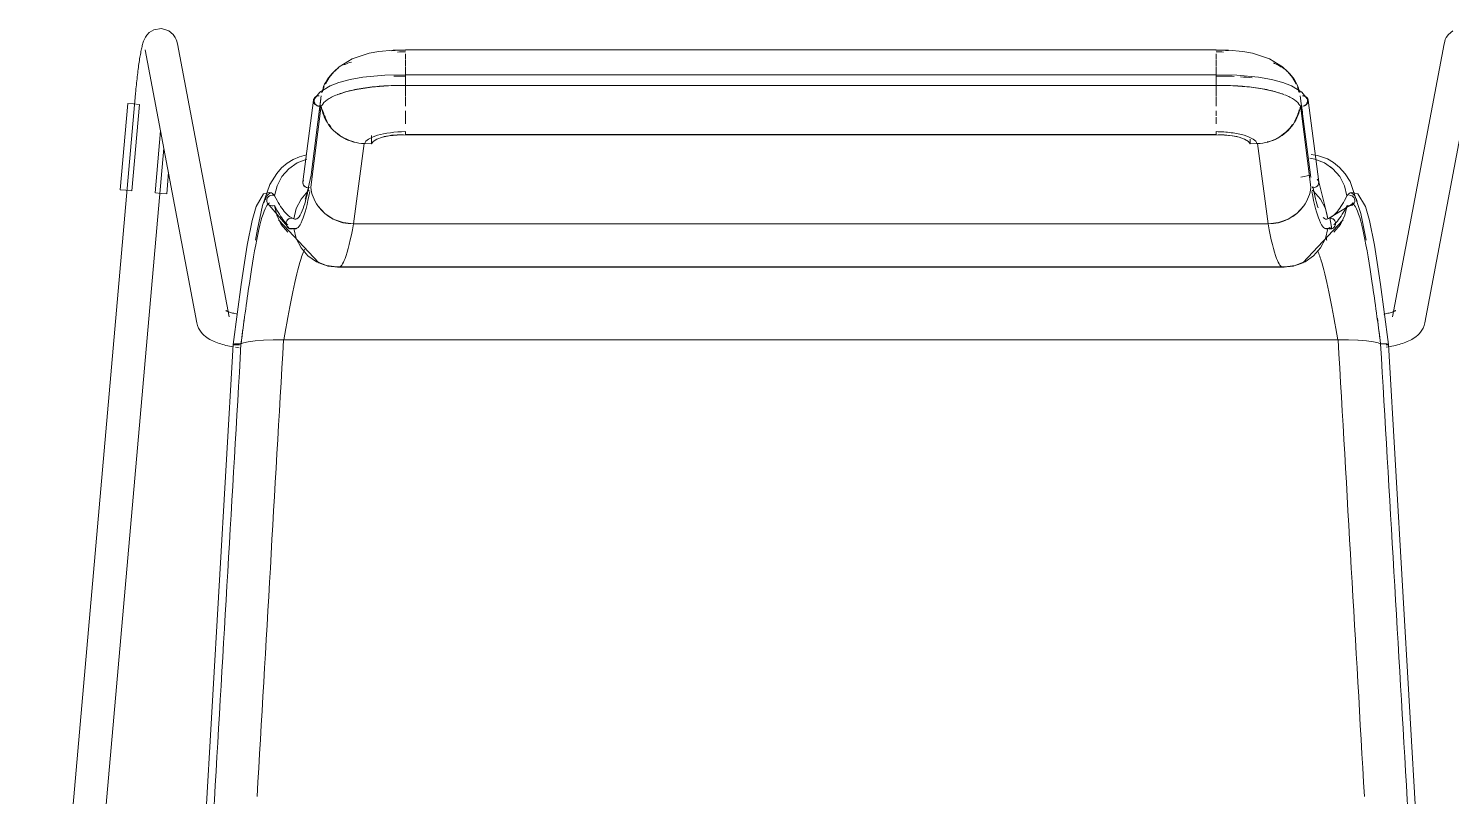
# Model space of a CAD drawing. Header units: millimetres. Extents: x 79795 to 317870, y -36033 to 97293.
# Drawn here: x 227367 to 227884, y 12868 to 13148 of the extents above; entities that cross this region are included whole.
import ezdxf

# ---------------------------------------------------------------- set-up
doc = ezdxf.new("R2010")
doc.units = ezdxf.units.MM
doc.header["$MEASUREMENT"] = 0
doc.layers.add('I-FURN', color=8, linetype='CONTINUOUS', lineweight=9)

msp = doc.modelspace()

# ---------------------------------------------------------------- linework, layer by layer
at = {"layer": 'I-FURN'}
for p, q in [((227412.36, 13147.37), (227410.7, 13146.33)), ((227415.12, 13147.86), (227412.36, 13147.37)), ((227417.87, 13147.02), (227415.12, 13147.86)), ((227417.87, 13147.02), (227419.44, 13145.7)), ((227884.81, 13147.02), (227883.23, 13145.7)), ((227408.19, 13141.66), (227408.09, 13141.25)), ((227408.3, 13142.06), (227408.19, 13141.66)), ((227408.41, 13142.46), (227408.3, 13142.06)), ((227408.54, 13142.85), (227408.41, 13142.46)), ((227408.68, 13143.26), (227408.54, 13142.85)), ((227408.85, 13143.69), (227408.68, 13143.26)), ((227409.07, 13144.16), (227408.85, 13143.69)), ((227409.37, 13144.72), (227409.07, 13144.16)), ((227409.85, 13145.42), (227409.37, 13144.72)), ((227410.7, 13146.33), (227409.85, 13145.42)), ((227419.44, 13145.7), (227420.19, 13144.62)), ((227420.19, 13144.62), (227420.57, 13143.82)), ((227420.57, 13143.82), (227420.78, 13143.2)), ((227420.78, 13143.2), (227420.92, 13142.68)), ((227420.92, 13142.68), (227421, 13142.27)), ((227439.82, 13042.97), (227421, 13142.27)), ((227881.67, 13142.27), (227862.85, 13042.97)), ((227881.76, 13142.68), (227881.67, 13142.27)), ((227881.89, 13143.2), (227881.76, 13142.68)), ((227882.11, 13143.82), (227881.89, 13143.2)), ((227882.48, 13144.62), (227882.11, 13143.82)), ((227883.23, 13145.7), (227882.48, 13144.62)), ((227407.23, 13136.78), (227407.14, 13136.19)), ((227407.32, 13137.35), (227407.23, 13136.78)), ((227407.41, 13137.9), (227407.32, 13137.35)), ((227407.51, 13138.43), (227407.41, 13137.9)), ((227407.6, 13138.94), (227407.51, 13138.43)), ((227407.7, 13139.44), (227407.6, 13138.94)), ((227407.79, 13139.92), (227407.7, 13139.44)), ((227407.89, 13140.38), (227407.79, 13139.92)), ((227407.99, 13140.82), (227407.89, 13140.38)), ((227408.09, 13141.25), (227407.99, 13140.82)), ((227409.21, 13140.03), (227428.03, 13040.74)), ((227479.82, 13133.94), (227484.54, 13136.81)), ((227484.54, 13136.81), (227490.69, 13138.83)), ((227490.69, 13138.83), (227494.18, 13139.48)), ((227494.18, 13139.48), (227499.39, 13140)), ((227499.39, 13140), (227503.91, 13140.08)), ((227503.91, 13140.08), (227503.91, 13139.91)), ((227798.76, 13140.08), (227503.91, 13140.08)), ((227503.91, 13139.78), (227503.91, 13140.06)), ((227503.91, 13136.84), (227503.91, 13138.59)), ((227503.91, 13133.98), (227503.91, 13136.56)), ((227803.28, 13140), (227798.76, 13140.08)), ((227798.76, 13139.91), (227798.76, 13140.08)), ((227798.76, 13140.06), (227798.76, 13139.78)), ((227798.76, 13138.59), (227798.76, 13136.84)), ((227798.76, 13136.56), (227798.76, 13133.98)), ((227808.49, 13139.48), (227803.28, 13140)), ((227811.99, 13138.83), (227808.49, 13139.48)), ((227818.14, 13136.81), (227811.99, 13138.83)), ((227822.85, 13133.94), (227818.14, 13136.81)), ((227874.65, 13040.74), (227893.46, 13140.03)), ((227406.52, 13131.66), (227406.43, 13130.96)), ((227406.6, 13132.35), (227406.52, 13131.66)), ((227406.69, 13133.02), (227406.6, 13132.35)), ((227406.78, 13133.69), (227406.69, 13133.02)), ((227406.86, 13134.33), (227406.78, 13133.69)), ((227406.95, 13134.97), (227406.86, 13134.33)), ((227407.05, 13135.59), (227406.95, 13134.97)), ((227407.14, 13136.19), (227407.05, 13135.59)), ((227476.17, 13130.03), (227477.84, 13132.1)), ((227477.84, 13132.1), (227479.82, 13133.94)), ((227503.91, 13133.82), (227503.91, 13130.8)), ((227503.91, 13130.8), (227503.91, 13133.81)), ((227798.76, 13130.8), (227798.76, 13133.82)), ((227798.76, 13133.81), (227798.76, 13130.8)), ((227824.83, 13132.1), (227822.85, 13133.94)), ((227826.5, 13130.03), (227824.83, 13132.1)), ((227405.96, 13126.59), (227405.89, 13125.84)), ((227406.03, 13127.33), (227405.96, 13126.59)), ((227406.11, 13128.07), (227406.03, 13127.33)), ((227406.19, 13128.81), (227406.11, 13128.07)), ((227406.27, 13129.53), (227406.19, 13128.81)), ((227406.35, 13130.25), (227406.27, 13129.53)), ((227406.43, 13130.96), (227406.35, 13130.25)), ((227472.71, 13124.65), (227476.54, 13126.96)), ((227474.84, 13127.76), (227476.17, 13130.03)), ((227476.54, 13126.96), (227479.71, 13128.15)), ((227479.71, 13128.15), (227483.75, 13129.23)), ((227483.75, 13129.23), (227488.46, 13130.1)), ((227491.51, 13126.51), (227486.08, 13125.68)), ((227488.46, 13130.1), (227496.35, 13130.89)), ((227497.5, 13126.99), (227491.51, 13126.51)), ((227496.35, 13130.89), (227503.91, 13131.04)), ((227503.91, 13127.08), (227497.5, 13126.99)), ((227503.91, 13131.04), (227503.91, 13130.97)), ((227798.76, 13131.04), (227503.91, 13131.04)), ((227503.91, 13127.09), (227503.91, 13131.04)), ((227503.91, 13130.97), (227503.91, 13130.78)), ((227503.91, 13130.78), (227503.91, 13130.47)), ((227503.91, 13130.47), (227503.91, 13130.08)), ((227503.91, 13130.08), (227503.91, 13129.63)), ((227503.91, 13129.63), (227503.91, 13129.14)), ((227503.91, 13129.14), (227503.91, 13128.64)), ((227503.91, 13128.64), (227503.91, 13128.16)), ((227503.91, 13128.16), (227503.91, 13127.74)), ((227503.91, 13127.74), (227503.91, 13127.41)), ((227503.91, 13127.41), (227503.91, 13127.19)), ((227503.91, 13127.19), (227503.91, 13127.09)), ((227503.91, 13127.11), (227503.91, 13123.3)), ((227503.91, 13123.3), (227503.91, 13127.11)), ((227503.91, 13127.08), (227798.76, 13127.08)), ((227806.32, 13130.89), (227798.76, 13131.04)), ((227798.76, 13130.97), (227798.76, 13131.04)), ((227798.76, 13131.04), (227798.76, 13127.19)), ((227798.76, 13130.78), (227798.76, 13130.97)), ((227798.76, 13130.47), (227798.76, 13130.78)), ((227798.76, 13130.08), (227798.76, 13130.47)), ((227798.76, 13129.63), (227798.76, 13130.08)), ((227798.76, 13129.14), (227798.76, 13129.63)), ((227798.76, 13128.64), (227798.76, 13129.14)), ((227798.76, 13128.16), (227798.76, 13128.64)), ((227798.76, 13127.74), (227798.76, 13128.16)), ((227798.76, 13127.41), (227798.76, 13127.74)), ((227798.76, 13127.19), (227798.76, 13127.41)), ((227798.76, 13123.3), (227798.76, 13127.11)), ((227798.76, 13127.11), (227798.76, 13123.3)), ((227804.99, 13127), (227798.76, 13127.08)), ((227811.55, 13126.47), (227804.99, 13127)), ((227814.21, 13130.1), (227806.32, 13130.89)), ((227815.56, 13125.88), (227811.55, 13126.47)), ((227818.93, 13129.23), (227814.21, 13130.1)), ((227822.97, 13128.15), (227818.93, 13129.23)), ((227826.14, 13126.96), (227822.97, 13128.15)), ((227829.97, 13124.65), (227826.14, 13126.96)), ((227827.83, 13127.76), (227826.5, 13130.03)), ((227405.73, 13124.18), (227366.79, 12680.86)), ((227405.75, 13124.34), (227405.73, 13124.18)), ((227405.82, 13125.09), (227405.75, 13124.34)), ((227405.89, 13125.84), (227405.82, 13125.09)), ((227466.6, 13091.99), (227470.46, 13121.77)), ((227469.45, 13093.64), (227473.3, 13123.33)), ((227470.82, 13122.27), (227472.71, 13124.65)), ((227472.53, 13117.36), (227473.15, 13122.14)), ((227479.75, 13124), (227479.24, 13123.81)), ((227482.58, 13124.88), (227479.75, 13124)), ((227486.08, 13125.68), (227482.58, 13124.88)), ((227503.91, 13119.54), (227503.91, 13123.1)), ((227798.76, 13123.1), (227798.76, 13119.54)), ((227820, 13124.91), (227815.56, 13125.88)), ((227823.43, 13123.81), (227820, 13124.91)), ((227829.38, 13123.33), (227833.22, 13093.64)), ((227831.86, 13122.27), (227829.97, 13124.65)), ((227832.22, 13121.77), (227836.07, 13091.99)), ((227400.16, 13089.16), (227402.92, 13120.57)), ((227402.92, 13120.57), (227404.96, 13120.4)), ((227404.39, 13088.79), (227407.15, 13120.2)), ((227404.96, 13120.4), (227407.03, 13120.21)), ((227469.43, 13090.09), (227473.28, 13119.79)), ((227503.91, 13116.07), (227503.91, 13117.92)), ((227503.91, 13116.06), (227503.91, 13115.59)), ((227798.76, 13117.92), (227798.76, 13116.07)), ((227833.24, 13090.09), (227829.4, 13119.79)), ((227830.15, 13117.36), (227829.83, 13119.8)), ((227414.83, 13110.65), (227412.84, 13088.05)), ((227503.91, 13113.09), (227503.91, 13115.55)), ((227798.76, 13115.55), (227798.76, 13113.09)), ((227484.98, 13076.71), (227488.84, 13105.99)), ((227488.84, 13105.99), (227491.56, 13105.92)), ((227491.56, 13108.93), (227491.56, 13105.92)), ((227491.56, 13105.92), (227492.2, 13106.78)), ((227492.2, 13106.78), (227493.55, 13107.57)), ((227493.55, 13107.57), (227495.53, 13108.24)), ((227495.53, 13108.24), (227498.02, 13108.75)), ((227498.02, 13108.75), (227500.87, 13109.07)), ((227500.87, 13109.07), (227503.91, 13109.18)), ((227798.76, 13109.24), (227503.91, 13109.24)), ((227503.91, 13109.18), (227798.76, 13109.18)), ((227798.76, 13109.18), (227801.8, 13109.07)), ((227801.8, 13109.07), (227804.65, 13108.75)), ((227804.65, 13108.75), (227807.14, 13108.24)), ((227807.14, 13108.24), (227809.13, 13107.57)), ((227809.13, 13107.57), (227810.48, 13106.78)), ((227810.48, 13106.78), (227811.12, 13105.92)), ((227811.12, 13105.92), (227811.12, 13107.59)), ((227811.12, 13105.92), (227813.83, 13105.99)), ((227813.83, 13105.99), (227817.69, 13076.71)), ((227378.74, 12679.81), (227416.04, 13104.31)), ((227465.41, 13101.19), (227463.04, 13100.16)), ((227468.06, 13100.33), (227464.54, 13098.93)), ((227467.92, 13101.84), (227465.41, 13101.19)), ((227832.87, 13100.7), (227834.61, 13100.32)), ((227834.62, 13100.33), (227832.88, 13100.7)), ((227835.61, 13101.67), (227833.34, 13101.96)), ((227838.13, 13098.93), (227834.62, 13100.33)), ((227839.21, 13100.37), (227835.61, 13101.67)), ((227841.48, 13099.03), (227839.21, 13100.37)), ((227417.07, 13087.68), (227417.77, 13095.57)), ((227457.13, 13095.13), (227454.63, 13091.02)), ((227458.87, 13097.1), (227457.13, 13095.13)), ((227460.84, 13098.78), (227458.87, 13097.1)), ((227461.46, 13096.76), (227458.98, 13093.93)), ((227463.04, 13100.16), (227460.84, 13098.78)), ((227464.54, 13098.93), (227461.46, 13096.76)), ((227841.21, 13096.76), (227838.13, 13098.93)), ((227840.38, 13097.46), (227841.21, 13096.76)), ((227843.7, 13093.93), (227841.21, 13096.76)), ((227843.65, 13097.25), (227841.48, 13099.03)), ((227845.64, 13095.01), (227843.65, 13097.25)), ((227847.45, 13092.19), (227845.64, 13095.01)), ((227454.63, 13091.02), (227451.95, 13083.39)), ((227457.24, 13090.61), (227456.33, 13086.98)), ((227458.98, 13093.93), (227457.24, 13090.61)), ((227466.66, 13092.23), (227466.59, 13091.76)), ((227466.59, 13091.76), (227466.66, 13091.29)), ((227466.84, 13092.67), (227466.66, 13092.23)), ((227466.66, 13091.29), (227466.85, 13090.85)), ((227466.85, 13090.85), (227467.14, 13090.47)), ((227467.14, 13090.47), (227467.52, 13090.17)), ((227467.52, 13090.17), (227467.97, 13089.97)), ((227467.97, 13089.97), (227468.47, 13089.9)), ((227468.2, 13088.12), (227469.58, 13094.42)), ((227468.47, 13089.9), (227468.96, 13089.93)), ((227469.43, 13090.09), (227469.62, 13088.94)), ((227833.1, 13094.42), (227829.61, 13093.73)), ((227833.06, 13088.94), (227833.24, 13090.09)), ((227833.71, 13089.93), (227834.21, 13089.9)), ((227834.21, 13089.9), (227834.7, 13089.97)), ((227834.7, 13089.97), (227835.15, 13090.17)), ((227835.15, 13090.17), (227835.53, 13090.47)), ((227835.53, 13090.47), (227835.83, 13090.85)), ((227835.83, 13092.67), (227835.54, 13093.06)), ((227836.02, 13092.23), (227835.83, 13092.67)), ((227835.83, 13090.85), (227836.02, 13091.29)), ((227836.08, 13091.76), (227836.02, 13092.23)), ((227836.02, 13091.29), (227836.08, 13091.76)), ((227836.06, 13092.07), (227839.02, 13080.46)), ((227845.44, 13090.61), (227843.7, 13093.93)), ((227846.34, 13086.98), (227845.44, 13090.61)), ((227851.44, 13080.47), (227847.45, 13092.19)), ((227402.2, 13088.98), (227400.16, 13089.16)), ((227404.27, 13088.8), (227402.2, 13088.98)), ((227415.03, 13087.86), (227412.96, 13088.04)), ((227417.07, 13087.68), (227415.03, 13087.86)), ((227449.56, 13083.03), (227452.33, 13087.67)), ((227452.33, 13087.67), (227454.51, 13088.2)), ((227453.46, 13085.28), (227453.54, 13085.76)), ((227453.53, 13085.76), (227453.46, 13085.28)), ((227453.52, 13084.79), (227453.46, 13085.28)), ((227453.46, 13085.28), (227453.52, 13084.79)), ((227453.7, 13084.33), (227453.52, 13084.79)), ((227453.52, 13084.79), (227453.7, 13084.33)), ((227453.73, 13086.22), (227453.53, 13085.76)), ((227453.54, 13085.76), (227453.73, 13086.21)), ((227453.73, 13086.21), (227454.03, 13086.61)), ((227454.03, 13086.61), (227453.73, 13086.22)), ((227454.03, 13086.61), (227454.42, 13086.92)), ((227454.42, 13086.92), (227454.03, 13086.61)), ((227454.42, 13086.92), (227454.87, 13087.11)), ((227454.87, 13087.11), (227454.42, 13086.92)), ((227454.51, 13088.2), (227455.43, 13087.9)), ((227454.87, 13087.11), (227455.37, 13087.19)), ((227455.37, 13087.19), (227454.87, 13087.11)), ((227455.37, 13087.19), (227455.86, 13087.14)), ((227455.86, 13087.15), (227455.37, 13087.19)), ((227456.33, 13086.98), (227455.86, 13087.15)), ((227455.86, 13087.14), (227456.33, 13086.98)), ((227465.94, 13085.72), (227464.19, 13082.32)), ((227468.45, 13088.59), (227465.94, 13085.72)), ((227467.45, 13085.69), (227468.2, 13088.12)), ((227468.94, 13089.02), (227468.45, 13088.59)), ((227834.23, 13088.59), (227833.73, 13089.02)), ((227836.73, 13085.72), (227834.23, 13088.59)), ((227838.49, 13082.32), (227836.73, 13085.72)), ((227846.81, 13087.15), (227846.34, 13086.98)), ((227846.34, 13086.98), (227846.81, 13087.14)), ((227848.16, 13088.2), (227847.25, 13087.9)), ((227847.31, 13087.19), (227847.8, 13087.11)), ((227847.8, 13087.11), (227847.31, 13087.19)), ((227847.8, 13087.11), (227848.26, 13086.92)), ((227848.26, 13086.92), (227847.8, 13087.11)), ((227850.35, 13087.67), (227848.16, 13088.2)), ((227848.26, 13086.92), (227848.64, 13086.61)), ((227848.65, 13086.61), (227848.26, 13086.92)), ((227848.64, 13086.61), (227848.94, 13086.21)), ((227848.95, 13086.22), (227848.65, 13086.61)), ((227848.94, 13086.21), (227849.14, 13085.76)), ((227849.14, 13085.76), (227848.95, 13086.22)), ((227849.15, 13084.79), (227848.97, 13084.33)), ((227848.97, 13084.33), (227849.16, 13084.79)), ((227849.14, 13085.76), (227849.21, 13085.28)), ((227849.22, 13085.28), (227849.14, 13085.76)), ((227849.21, 13085.28), (227849.15, 13084.79)), ((227849.16, 13084.79), (227849.22, 13085.28)), ((227853.12, 13083.03), (227850.35, 13087.67)), ((227448.15, 13078.03), (227449.56, 13083.03)), ((227451.95, 13083.39), (227450.06, 13074.87)), ((227453.66, 13084.42), (227461.78, 13075)), ((227453.81, 13084.15), (227453.68, 13084.36)), ((227453.99, 13083.93), (227453.7, 13084.33)), ((227453.7, 13084.33), (227453.99, 13083.93)), ((227454.37, 13083.61), (227453.99, 13083.93)), ((227453.99, 13083.93), (227454.37, 13083.61)), ((227454.82, 13083.4), (227454.37, 13083.61)), ((227454.37, 13083.61), (227454.82, 13083.4)), ((227455.31, 13083.31), (227454.82, 13083.4)), ((227454.82, 13083.4), (227455.31, 13083.31)), ((227455.81, 13083.34), (227455.31, 13083.31)), ((227455.31, 13083.31), (227455.81, 13083.34)), ((227456.28, 13083.49), (227455.81, 13083.34)), ((227455.81, 13083.34), (227456.28, 13083.49)), ((227457.08, 13079.88), (227456.28, 13083.49)), ((227456.28, 13083.49), (227457.07, 13079.88)), ((227457.07, 13079.88), (227458.71, 13076.56)), ((227458.72, 13076.56), (227457.08, 13079.88)), ((227464.19, 13082.32), (227463.29, 13078.61)), ((227472.06, 13083.32), (227474.55, 13080.58)), ((227474.55, 13080.58), (227477.66, 13078.5)), ((227825.01, 13078.5), (227828.12, 13080.58)), ((227828.12, 13080.58), (227830.61, 13083.32)), ((227839.38, 13078.61), (227838.49, 13082.32)), ((227839.02, 13080.46), (227839.35, 13078.59)), ((227849.02, 13084.42), (227839.63, 13078.71)), ((227845.6, 13079.88), (227843.96, 13076.56)), ((227843.97, 13076.56), (227845.61, 13079.88)), ((227846.39, 13083.49), (227845.6, 13079.88)), ((227845.61, 13079.88), (227846.39, 13083.49)), ((227846.86, 13083.34), (227846.39, 13083.49)), ((227846.39, 13083.49), (227846.86, 13083.34)), ((227847.36, 13083.31), (227846.86, 13083.34)), ((227846.86, 13083.34), (227847.36, 13083.31)), ((227847.85, 13083.4), (227847.36, 13083.31)), ((227847.36, 13083.31), (227847.86, 13083.4)), ((227848.3, 13083.61), (227847.85, 13083.4)), ((227847.86, 13083.4), (227848.31, 13083.61)), ((227848.68, 13083.93), (227848.3, 13083.61)), ((227848.31, 13083.61), (227848.69, 13083.93)), ((227848.97, 13084.33), (227848.68, 13083.93)), ((227848.69, 13083.93), (227848.97, 13084.33)), ((227853.35, 13070.81), (227851.44, 13080.47)), ((227854.52, 13078.03), (227853.12, 13083.03)), ((227446.35, 13069.01), (227448.15, 13078.03)), ((227450.06, 13074.87), (227449.33, 13070.81)), ((227457.77, 13078.23), (227472.37, 13062.53)), ((227458.71, 13076.56), (227461.11, 13073.72)), ((227461.11, 13073.72), (227458.72, 13076.56)), ((227460.52, 13077.35), (227460.45, 13076.86)), ((227460.45, 13076.86), (227460.52, 13076.37)), ((227460.46, 13076.86), (227460.52, 13077.35)), ((227460.52, 13076.37), (227460.46, 13076.86)), ((227460.52, 13077.35), (227460.71, 13077.81)), ((227460.71, 13077.81), (227460.52, 13077.35)), ((227460.71, 13075.91), (227460.52, 13076.37)), ((227460.52, 13076.37), (227460.71, 13075.91)), ((227460.71, 13077.81), (227461, 13078.21)), ((227461, 13078.21), (227460.71, 13077.81)), ((227461, 13075.5), (227460.71, 13075.91)), ((227460.71, 13075.91), (227461, 13075.5)), ((227461.38, 13078.53), (227461, 13078.21)), ((227461, 13078.21), (227461.39, 13078.52)), ((227461.39, 13075.19), (227461, 13075.5)), ((227461, 13075.5), (227461.38, 13075.19)), ((227461.83, 13078.73), (227461.38, 13078.53)), ((227461.38, 13075.19), (227461.83, 13074.99)), ((227461.39, 13078.52), (227461.84, 13078.73)), ((227461.84, 13074.99), (227461.39, 13075.19)), ((227461.48, 13075.14), (227464.36, 13075.09)), ((227462.33, 13078.81), (227461.83, 13078.73)), ((227461.83, 13074.99), (227462.33, 13074.9)), ((227461.84, 13078.73), (227462.33, 13078.81)), ((227462.33, 13074.91), (227461.84, 13074.99)), ((227462.33, 13078.81), (227462.82, 13078.77)), ((227462.82, 13078.77), (227462.33, 13078.81)), ((227462.82, 13074.94), (227462.33, 13074.91)), ((227462.33, 13074.9), (227462.82, 13074.94)), ((227462.61, 13078.89), (227463.05, 13078.71)), ((227462.82, 13078.77), (227463.29, 13078.61)), ((227463.29, 13078.61), (227462.82, 13078.77)), ((227463.29, 13075.11), (227462.82, 13074.94)), ((227462.82, 13074.94), (227463.29, 13075.1)), ((227463.29, 13075.1), (227464.19, 13071.39)), ((227477.66, 13078.5), (227481.21, 13077.19)), ((227481.21, 13077.19), (227484.98, 13076.71)), ((227817.69, 13076.71), (227484.98, 13076.71)), ((227484.98, 13076.71), (227817.69, 13076.71)), ((227817.69, 13076.71), (227821.46, 13077.19)), ((227821.46, 13077.19), (227825.01, 13078.5)), ((227844.91, 13078.23), (227830.31, 13062.53)), ((227841.19, 13075.14), (227838.31, 13075.09)), ((227838.49, 13071.39), (227839.38, 13075.1)), ((227839.38, 13078.61), (227839.85, 13078.77)), ((227839.85, 13078.77), (227839.38, 13078.61)), ((227839.85, 13074.94), (227839.38, 13075.11)), ((227839.38, 13075.1), (227839.85, 13074.94)), ((227839.85, 13078.77), (227840.35, 13078.81)), ((227840.35, 13078.81), (227839.85, 13078.77)), ((227840.35, 13074.91), (227839.85, 13074.94)), ((227839.85, 13074.94), (227840.35, 13074.9)), ((227840.89, 13075), (227840.06, 13078.89)), ((227840.35, 13078.81), (227840.84, 13078.73)), ((227840.84, 13078.73), (227840.35, 13078.81)), ((227840.84, 13074.99), (227840.35, 13074.91)), ((227840.35, 13074.9), (227840.84, 13074.99)), ((227840.84, 13078.73), (227841.29, 13078.52)), ((227841.29, 13078.53), (227840.84, 13078.73)), ((227841.29, 13075.19), (227840.84, 13074.99)), ((227840.84, 13074.99), (227841.29, 13075.19)), ((227841.67, 13078.21), (227841.29, 13078.53)), ((227841.29, 13078.52), (227841.67, 13078.21)), ((227841.67, 13075.5), (227841.29, 13075.19)), ((227841.29, 13075.19), (227841.67, 13075.5)), ((227843.96, 13076.56), (227841.56, 13073.72)), ((227841.56, 13073.72), (227843.97, 13076.56)), ((227841.67, 13078.21), (227841.96, 13077.81)), ((227841.97, 13077.81), (227841.67, 13078.21)), ((227841.96, 13075.91), (227841.67, 13075.5)), ((227841.67, 13075.5), (227841.97, 13075.91)), ((227841.96, 13077.81), (227842.15, 13077.35)), ((227842.15, 13076.37), (227841.96, 13075.91)), ((227842.16, 13077.35), (227841.97, 13077.81)), ((227841.97, 13075.91), (227842.16, 13076.37)), ((227842.15, 13077.35), (227842.22, 13076.86)), ((227842.22, 13076.86), (227842.15, 13076.37)), ((227842.22, 13076.86), (227842.16, 13077.35)), ((227842.16, 13076.37), (227842.22, 13076.86)), ((227856.33, 13069.01), (227854.52, 13078.03)), ((227465.94, 13068), (227464.19, 13071.39)), ((227464.19, 13071.39), (227465.94, 13067.99)), ((227838.48, 13071.39), (227836.73, 13068)), ((227836.73, 13067.99), (227838.49, 13071.39)), ((227445.31, 13062.7), (227446.35, 13069.01)), ((227468.45, 13065.13), (227465.94, 13068)), ((227465.94, 13067.99), (227468.45, 13065.12)), ((227471.59, 13062.96), (227468.45, 13065.13)), ((227468.45, 13065.12), (227471.58, 13062.95)), ((227834.22, 13065.13), (227831.09, 13062.96)), ((227831.09, 13062.95), (227834.23, 13065.12)), ((227836.73, 13068), (227834.22, 13065.13)), ((227834.23, 13065.12), (227836.73, 13067.99)), ((227857.36, 13062.7), (227856.33, 13069.01)), ((227444.13, 13054.68), (227445.31, 13062.7)), ((227471.27, 13063.13), (227475.73, 13061.4)), ((227471.58, 13062.95), (227475.15, 13061.59)), ((227475.16, 13061.59), (227471.59, 13062.96)), ((227472.37, 13062.53), (227474.29, 13061.83)), ((227475.15, 13061.59), (227478.94, 13061.11)), ((227478.94, 13061.11), (227475.16, 13061.59)), ((227475.73, 13061.4), (227479.48, 13060.96)), ((227823.73, 13061.11), (227478.94, 13061.11)), ((227478.94, 13061.11), (227823.73, 13061.11)), ((227479.48, 13060.96), (227784.28, 13060.96)), ((227784.28, 13060.96), (227823.19, 13060.96)), ((227826.94, 13061.4), (227823.19, 13060.96)), ((227827.52, 13061.59), (227823.73, 13061.11)), ((227823.73, 13061.11), (227827.52, 13061.59)), ((227831.4, 13063.13), (227826.94, 13061.4)), ((227831.09, 13062.96), (227827.52, 13061.59)), ((227827.52, 13061.59), (227831.09, 13062.95)), ((227830.31, 13062.53), (227828.38, 13061.83)), ((227858.54, 13054.68), (227857.36, 13062.7)), ((227442.78, 13044.75), (227444.13, 13054.68)), ((227859.9, 13044.75), (227858.54, 13054.68)), ((227438.6, 13045.2), (227438.62, 13045.19)), ((227438.62, 13045.19), (227438.7, 13045.15)), ((227438.7, 13045.15), (227438.78, 13045.1)), ((227438.78, 13045.1), (227438.94, 13045.02)), ((227438.94, 13045.02), (227439.13, 13044.94)), ((227439.13, 13044.94), (227439.36, 13044.84)), ((227439.36, 13044.84), (227439.63, 13044.74)), ((227439.63, 13044.74), (227439.94, 13044.63)), ((227439.94, 13044.63), (227440.27, 13044.53)), ((227440.27, 13044.53), (227440.64, 13044.42)), ((227440.64, 13044.42), (227441.03, 13044.31)), ((227441.03, 13044.31), (227441.45, 13044.2)), ((227441.22, 13032.89), (227442.78, 13044.75)), ((227441.45, 13044.2), (227441.9, 13044.1)), ((227441.9, 13044.1), (227442.37, 13044)), ((227442.37, 13044), (227442.86, 13043.9)), ((227860.31, 13044), (227859.81, 13043.9)), ((227861.45, 13032.89), (227859.9, 13044.75)), ((227860.78, 13044.1), (227860.31, 13044)), ((227861.22, 13044.2), (227860.78, 13044.1)), ((227861.64, 13044.31), (227861.22, 13044.2)), ((227862.04, 13044.42), (227861.64, 13044.31)), ((227862.4, 13044.53), (227862.04, 13044.42)), ((227862.74, 13044.63), (227862.4, 13044.53)), ((227863.04, 13044.74), (227862.74, 13044.63)), ((227863.31, 13044.84), (227863.04, 13044.74)), ((227863.54, 13044.94), (227863.31, 13044.84)), ((227863.74, 13045.02), (227863.54, 13044.94)), ((227863.89, 13045.1), (227863.74, 13045.02)), ((227863.98, 13045.15), (227863.89, 13045.1)), ((227864.05, 13045.19), (227863.98, 13045.15)), ((227864.07, 13045.2), (227864.05, 13045.19)), ((227428.03, 13040.74), (227428.29, 13039.75)), ((227428.29, 13039.75), (227428.65, 13038.86)), ((227428.65, 13038.86), (227429.09, 13038.07)), ((227429.09, 13038.07), (227429.57, 13037.38)), ((227873.59, 13038.07), (227873.1, 13037.38)), ((227874.02, 13038.86), (227873.59, 13038.07)), ((227874.39, 13039.75), (227874.02, 13038.86)), ((227874.65, 13040.74), (227874.39, 13039.75)), ((227441.22, 13032.89), (227421.93, 12700.98)), ((227429.57, 13037.38), (227430.08, 13036.78)), ((227430.08, 13036.78), (227430.6, 13036.26)), ((227430.6, 13036.26), (227431.13, 13035.81)), ((227431.13, 13035.81), (227431.67, 13035.41)), ((227431.67, 13035.41), (227432.2, 13035.05)), ((227432.2, 13035.05), (227432.74, 13034.73)), ((227432.74, 13034.73), (227433.28, 13034.44)), ((227433.28, 13034.44), (227433.83, 13034.17)), ((227433.83, 13034.17), (227434.39, 13033.91)), ((227434.39, 13033.91), (227434.96, 13033.68)), ((227434.96, 13033.68), (227435.54, 13033.46)), ((227435.54, 13033.46), (227436.13, 13033.25)), ((227436.13, 13033.25), (227436.74, 13033.06)), ((227436.74, 13033.06), (227437.35, 13032.88)), ((227441.29, 13032.95), (227441.22, 13032.89)), ((227441.22, 13032.89), (227441.29, 13032.95)), ((227441.22, 13032.89), (227441.28, 13032.84)), ((227441.28, 13032.84), (227441.22, 13032.89)), ((227441.49, 13033), (227441.29, 13032.95)), ((227441.29, 13032.95), (227441.48, 13033)), ((227441.48, 13033), (227441.78, 13033.04)), ((227441.79, 13033.04), (227441.49, 13033)), ((227441.78, 13033.04), (227442.17, 13033.07)), ((227442.17, 13033.07), (227441.79, 13033.04)), ((227442.63, 13033.1), (227442.17, 13033.07)), ((227442.17, 13033.07), (227442.62, 13033.1)), ((227442.62, 13033.1), (227443.12, 13033.1)), ((227443.12, 13033.1), (227442.63, 13033.1)), ((227443.62, 13033.1), (227443.12, 13033.1)), ((227443.12, 13033.1), (227443.61, 13033.1)), ((227443.61, 13033.1), (227444.09, 13033.08)), ((227444.09, 13033.08), (227443.62, 13033.1)), ((227444.99, 13033.48), (227444.09, 13033.08)), ((227444.09, 13033.08), (227444.99, 13033.48)), ((227446.74, 13033.85), (227444.99, 13033.48)), ((227444.99, 13033.48), (227446.73, 13033.85)), ((227449.23, 13034.16), (227446.74, 13033.85)), ((227446.74, 13033.85), (227449.2, 13034.16)), ((227452.33, 13034.4), (227449.23, 13034.16)), ((227449.23, 13034.16), (227452.29, 13034.4)), ((227455.87, 13034.55), (227452.33, 13034.4)), ((227452.33, 13034.4), (227455.81, 13034.55)), ((227459.64, 13034.61), (227455.87, 13034.55)), ((227455.87, 13034.55), (227459.56, 13034.61)), ((227843.04, 13034.61), (227459.64, 13034.61)), ((227459.64, 13034.61), (227843.04, 13034.61)), ((227846.81, 13034.55), (227843.04, 13034.61)), ((227843.12, 13034.61), (227846.81, 13034.55)), ((227850.34, 13034.4), (227846.81, 13034.55)), ((227846.87, 13034.55), (227850.34, 13034.4)), ((227853.44, 13034.16), (227850.34, 13034.4)), ((227850.39, 13034.4), (227853.45, 13034.16)), ((227855.94, 13033.85), (227853.44, 13034.16)), ((227853.48, 13034.16), (227855.94, 13033.85)), ((227857.68, 13033.48), (227855.94, 13033.85)), ((227855.95, 13033.85), (227857.68, 13033.48)), ((227858.59, 13033.08), (227857.68, 13033.48)), ((227857.68, 13033.48), (227858.59, 13033.08)), ((227859.06, 13033.1), (227858.59, 13033.08)), ((227858.59, 13033.08), (227859.06, 13033.1)), ((227859.55, 13033.1), (227859.06, 13033.1)), ((227859.06, 13033.1), (227859.56, 13033.1)), ((227860.05, 13033.1), (227859.55, 13033.1)), ((227859.56, 13033.1), (227860.05, 13033.1)), ((227860.5, 13033.07), (227860.05, 13033.1)), ((227860.05, 13033.1), (227860.51, 13033.07)), ((227860.89, 13033.04), (227860.5, 13033.07)), ((227860.51, 13033.07), (227860.89, 13033.04)), ((227861.19, 13033), (227860.89, 13033.04)), ((227860.89, 13033.04), (227861.19, 13033)), ((227861.39, 13032.84), (227861.45, 13032.89)), ((227861.45, 13032.89), (227861.39, 13032.84)), ((227861.45, 13032.89), (227880.74, 12700.98)), ((227865.94, 13033.06), (227865.32, 13032.88)), ((227866.54, 13033.25), (227865.94, 13033.06)), ((227867.13, 13033.46), (227866.54, 13033.25)), ((227867.71, 13033.68), (227867.13, 13033.46)), ((227868.29, 13033.91), (227867.71, 13033.68)), ((227868.85, 13034.17), (227868.29, 13033.91)), ((227869.4, 13034.44), (227868.85, 13034.17)), ((227869.93, 13034.73), (227869.4, 13034.44)), ((227870.47, 13035.05), (227869.93, 13034.73)), ((227871.01, 13035.41), (227870.47, 13035.05)), ((227871.54, 13035.81), (227871.01, 13035.41)), ((227872.07, 13036.26), (227871.54, 13035.81)), ((227872.59, 13036.78), (227872.07, 13036.26)), ((227873.1, 13037.38), (227872.59, 13036.78)), ((227437.35, 13032.88), (227437.98, 13032.7)), ((227437.98, 13032.7), (227438.63, 13032.54)), ((227438.63, 13032.54), (227439.28, 13032.39)), ((227439.28, 13032.39), (227439.95, 13032.25)), ((227439.95, 13032.25), (227440.63, 13032.11)), ((227440.63, 13032.11), (227441.32, 13031.99)), ((227441.28, 13032.84), (227441.47, 13032.79)), ((227441.46, 13032.79), (227441.28, 13032.84)), ((227441.75, 13032.75), (227441.46, 13032.79)), ((227441.47, 13032.79), (227441.76, 13032.75)), ((227442.13, 13032.71), (227441.75, 13032.75)), ((227441.76, 13032.75), (227442.14, 13032.71)), ((227442.03, 13031.87), (227442.74, 13031.76)), ((227442.59, 13032.69), (227442.13, 13032.71)), ((227442.14, 13032.71), (227442.59, 13032.69)), ((227442.59, 13032.69), (227443.08, 13032.68)), ((227443.08, 13032.68), (227442.59, 13032.69)), ((227442.74, 13031.76), (227443.47, 13031.66)), ((227443.08, 13032.68), (227443.58, 13032.68)), ((227443.58, 13032.68), (227443.08, 13032.68)), ((227860.54, 13032.71), (227860.91, 13032.75)), ((227860.92, 13032.75), (227860.54, 13032.71)), ((227861.35, 13031.99), (227860.64, 13031.87)), ((227860.91, 13032.75), (227861.2, 13032.79)), ((227861.21, 13032.79), (227860.92, 13032.75)), ((227862.04, 13032.11), (227861.35, 13031.99)), ((227862.72, 13032.25), (227862.04, 13032.11)), ((227863.39, 13032.39), (227862.72, 13032.25)), ((227864.05, 13032.54), (227863.39, 13032.39)), ((227864.69, 13032.7), (227864.05, 13032.54)), ((227865.32, 13032.88), (227864.69, 13032.7))]:
    msp.add_line(p, q, dxfattribs=at)
for centre, major_axis, ratio, start_param, end_param in [((227503.91, 13135.8), (-12.4, 0), 0.287441, 4.712389, 4.950404), ((227798.76, 13135.8), (-12.4, 0), 0.287441, 4.492176, 4.712389), ((227503.91, 13124.33), (0, -15.75), 0.000004, 5.8107, 5.99294), ((227798.76, 13124.33), (0, -15.75), 0.000004, 0.290246, 0.472486), ((227468.55, 13091.76), (-1.96, 0), 0.955139, 5.775592, 8.064923), ((227485.11, 13091.78), (-15.78, 0), 0.955139, 0.112537, 0.354036), ((227817.56, 13091.78), (-15.78, 0), 0.955139, 2.787556, 3.029056), ((227834.12, 13091.76), (-1.96, 0), 0.955139, 1.359855, 3.903556), ((227485.11, 13091.78), (-15.78, 0), 0.955139, 0.354206, 0.595753), ((227817.56, 13091.78), (-15.78, 0), 0.955139, 2.545839, 2.787386), ((227485.11, 13091.78), (-15.78, 0), 0.955139, 0.595876, 1.562553), ((227817.56, 13091.78), (-15.78, 0), 0.955139, 1.579038, 2.545717)]:
    msp.add_ellipse(centre, major_axis=major_axis, ratio=ratio, start_param=start_param, end_param=end_param, dxfattribs=at)
for points in [[(227498.94, 13139.77), (227500.52, 13139.92), (227502.2, 13139.99), (227503.91, 13139.99)], [(227798.76, 13139.99), (227800.33, 13139.99), (227801.83, 13139.92), (227803.25, 13139.78)], [(227484.31, 13135.63), (227483.35, 13135.38), (227482.42, 13135.03), (227481.53, 13134.6)], [(227473.48, 13119.78), (227473.83, 13120.51), (227475.14, 13121.91), (227478.84, 13123.81), (227483.91, 13125.34), (227490.06, 13126.45), (227496.91, 13127.08), (227501.56, 13127.15), (227503.91, 13127.11)], [(227473.76, 13124.74), (227473.92, 13125.4), (227474.12, 13126.05), (227474.36, 13126.68)], [(227499.65, 13130.49), (227501.06, 13130.53), (227502.48, 13130.53), (227503.91, 13130.51)], [(227798.76, 13130.51), (227800.98, 13130.55), (227803.18, 13130.51), (227805.36, 13130.4)], [(227807.57, 13130.27), (227809.05, 13130.16), (227810.5, 13130.01), (227811.91, 13129.83)], [(227828.31, 13126.67), (227828.56, 13126.02), (227828.73, 13125.34), (227828.87, 13124.65)], [(227823.6, 13123.75), (227825.06, 13123.18), (227827.53, 13121.91), (227828.84, 13120.51), (227829.19, 13119.78)], [(227473.01, 13119.63), (227472.93, 13119.62), (227472.77, 13119.6), (227472.6, 13119.6), (227472.52, 13119.61)], [(227473.28, 13119.79), (227473.43, 13118.55), (227474.01, 13116.17), (227475.77, 13112.83), (227478.3, 13109.99), (227481.45, 13107.8), (227485.05, 13106.39), (227487.55, 13106.03), (227488.84, 13105.99)], [(227474.37, 13116.2), (227474.11, 13116.88), (227473.94, 13117.58), (227473.79, 13118.28)], [(227475.26, 13114.28), (227474.94, 13114.86), (227474.71, 13115.48), (227474.52, 13116.11)], [(227813.83, 13105.99), (227815.13, 13106.03), (227817.63, 13106.39), (227821.23, 13107.8), (227824.37, 13109.99), (227826.9, 13112.83), (227828.67, 13116.17), (227829.25, 13118.55), (227829.4, 13119.79)], [(227828.26, 13116.08), (227828.02, 13115.47), (227827.74, 13114.86), (227827.42, 13114.27)], [(227828.94, 13118.27), (227828.78, 13117.57), (227828.57, 13116.87), (227828.32, 13116.19)], [(227489.09, 13106), (227489.34, 13107.11), (227492.73, 13109.28), (227500.12, 13110.25), (227503.91, 13110.3)], [(227503.07, 13109.23), (227500.29, 13109.17), (227497.15, 13108.9), (227495.53, 13108.29)], [(227798.76, 13110.3), (227800.66, 13110.28), (227804.39, 13110.01), (227809.19, 13109.05), (227812.51, 13107.66), (227813.46, 13106.56), (227813.59, 13106)], [(227807.14, 13108.29), (227805.08, 13108.84), (227802.37, 13109.12), (227799.6, 13109.21)], [(227833.87, 13090.3), (227834.53, 13087.17), (227835.18, 13084.26), (227835.84, 13082.53)], [(227837.74, 13079.03), (227838.29, 13078.46), (227838.83, 13078.32), (227839.38, 13078.61)], [(227839.38, 13075.1), (227839.69, 13075.21), (227840.01, 13075.34), (227840.32, 13075.52)], [(227838.82, 13072.04), (227838.88, 13071.58), (227838.93, 13071.11), (227838.99, 13070.64)], [(227478.94, 13061.11), (227479.12, 13061.01), (227479.3, 13060.96), (227479.48, 13060.96)], [(227823.19, 13060.96), (227823.37, 13060.96), (227823.55, 13061.01), (227823.73, 13061.11)], [(227445.26, 13042.25), (227444.88, 13039.22), (227444.49, 13036.15), (227444.1, 13033.09)], [(227857.39, 13042.45), (227857.78, 13039.35), (227858.18, 13036.22), (227858.57, 13033.09)], [(227424.77, 12701.08), (227427.99, 12756.49), (227434.43, 12867.25), (227440.87, 12977.85), (227444.09, 13033.08)], [(227449.97, 12868.37), (227453.17, 12923.83), (227456.36, 12979.25), (227459.56, 13034.61)], [(227843.12, 13034.61), (227846.31, 12979.25), (227849.51, 12923.83), (227852.7, 12868.37)], [(227877.91, 12701.08), (227874.69, 12756.49), (227868.25, 12867.25), (227861.81, 12977.85), (227858.59, 13033.08)]]:
    msp.add_open_spline(points, degree=3, dxfattribs=at)
for points, knots in [([(227479.56, 13133.46), (227479.16, 13133.18), (227477.79, 13132.15), (227475.78, 13129.98), (227474.17, 13127.13), (227473.71, 13125.19), (227473.54, 13124.42)], [0.434972, 0.434972, 0.434972, 0.434972, 0.5, 0.6666667, 0.8333333, 0.9407177, 0.9407177, 0.9407177, 0.9407177]), ([(227823.47, 13133.21), (227822.74, 13133.74), (227821.49, 13134.46), (227820.16, 13135.09), (227819.64, 13135.29)], [0.5455526, 0.5455526, 0.5455526, 0.5455526, 0.6666667, 0.739481, 0.739481, 0.739481, 0.739481]), ([(227829.16, 13124.54), (227829.01, 13125.27), (227828.44, 13127.15), (227826.9, 13129.98), (227825.22, 13131.81), (227824.27, 13132.59)], [0.0634811, 0.0634811, 0.0634811, 0.0634811, 0.1666667, 0.3333333, 0.5, 0.5, 0.5, 0.5]), ([(227798.76, 13127.11), (227801.11, 13127.15), (227805.76, 13127.08), (227812.61, 13126.45), (227818.72, 13125.36), (227821.93, 13124.35), (227823.42, 13123.81)], [0.0000052, 0.0000052, 0.0000052, 0.0000052, 0.1666667, 0.3333333, 0.5, 0.6602535, 0.6602535, 0.6602535, 0.6602535]), ([(227472.42, 13123.37), (227472.28, 13123.38), (227472.06, 13123.36), (227471.77, 13123.29), (227471.5, 13123.19), (227471.18, 13123.01), (227470.86, 13122.72), (227470.63, 13122.36), (227470.49, 13122.01), (227470.45, 13121.7), (227470.44, 13121.43), (227470.48, 13121.17), (227470.55, 13120.91), (227470.66, 13120.66), (227470.85, 13120.35), (227471.18, 13120.03), (227471.58, 13119.79), (227471.93, 13119.67), (227472.3, 13119.6), (227472.74, 13119.61), (227473.1, 13119.71), (227473.28, 13119.79)], [0.1111111, 0.1111111, 0.1111111, 0.1111111, 0.1666667, 0.1944444, 0.2222222, 0.2777778, 0.3333333, 0.3888889, 0.4444444, 0.4791667, 0.5138889, 0.5486111, 0.5833333, 0.6180556, 0.6527778, 0.7222222, 0.7916667, 0.8263889, 0.8611111, 0.9305556, 1, 1, 1, 1]), ([(227472.03, 13119.7), (227471.91, 13119.74), (227471.68, 13119.83), (227471.26, 13120.11), (227470.81, 13120.66), (227470.56, 13121.53), (227470.79, 13122.31), (227471.18, 13122.82), (227471.56, 13123.12), (227472.02, 13123.31), (227472.35, 13123.35), (227472.52, 13123.36)], [-0.8125, -0.8125, -0.8125, -0.8125, -0.765625, -0.71875, -0.625, -0.5, -0.375, -0.3125, -0.25, -0.1875, -0.125, -0.125, -0.125, -0.125]), ([(227830.16, 13123.36), (227830.32, 13123.35), (227830.61, 13123.31), (227831, 13123.17), (227831.41, 13122.91), (227831.87, 13122.39), (227832.12, 13121.53), (227831.89, 13120.74), (227831.49, 13120.21), (227831.11, 13119.89), (227830.8, 13119.75), (227830.65, 13119.7)], [-0.875, -0.875, -0.875, -0.875, -0.8125, -0.765625, -0.71875, -0.625, -0.5, -0.375, -0.3125, -0.25, -0.1875, -0.1875, -0.1875, -0.1875]), ([(227830.25, 13119.61), (227830.39, 13119.61), (227830.62, 13119.64), (227830.91, 13119.72), (227831.18, 13119.83), (227831.49, 13120.03), (227831.81, 13120.34), (227832.05, 13120.71), (227832.18, 13121.06), (227832.23, 13121.38), (227832.23, 13121.65), (227832.2, 13121.91), (227832.13, 13122.16), (227832.01, 13122.41), (227831.82, 13122.71), (227831.5, 13123.02), (227831.1, 13123.23), (227830.74, 13123.33), (227830.48, 13123.37), (227830.32, 13123.38), (227830.25, 13123.38)], [0.1111111, 0.1111111, 0.1111111, 0.1111111, 0.1666667, 0.1944444, 0.2222222, 0.2777778, 0.3333333, 0.3888889, 0.4444444, 0.4791667, 0.5138889, 0.5486111, 0.5833333, 0.6180556, 0.6527778, 0.7222222, 0.7916667, 0.8263889, 0.8611111, 0.8888889, 0.8888889, 0.8888889, 0.8888889]), ([(227485.31, 13106.54), (227484.07, 13106.87), (227480.55, 13108.29), (227477.25, 13110.76), (227476.11, 13112.91)], [-0.8333333, -0.8333333, -0.8333333, -0.8333333, -0.6666667, -0.3333333, -0.3333333, -0.3333333, -0.3333333]), ([(227826.56, 13112.91), (227825.13, 13110.86), (227822.19, 13108.35), (227818.61, 13106.78), (227817.37, 13106.54)], [-0.6666667, -0.6666667, -0.6666667, -0.6666667, -0.3333333, -0.1666667, -0.1666667, -0.1666667, -0.1666667]), ([(227468.74, 13089.99), (227467.95, 13086.28), (227466.13, 13079.8), (227464.32, 13078.06), (227463.29, 13078.61)], [0.1122148, 0.1122148, 0.1122148, 0.1122148, 0.5, 1, 1, 1, 1]), ([(227456.33, 13086.98), (227455.31, 13088.54), (227454.03, 13088.3), (227452.75, 13085.28), (227452.49, 13084.56)], [0, 0, 0, 0, 0.25, 0.3133981, 0.3133981, 0.3133981, 0.3133981]), ([(227462.61, 13078.89), (227461.68, 13079.36), (227459.59, 13081.15), (227457.49, 13084.58), (227456.33, 13086.98)], [0.0974621, 0.0974621, 0.0974621, 0.0974621, 0.5, 1, 1, 1, 1]), ([(227469.15, 13088.58), (227468.22, 13083.85), (227466.27, 13076.43), (227464.32, 13074.56), (227463.29, 13075.11)], [0.0467105, 0.0467105, 0.0467105, 0.0467105, 0.5, 1, 1, 1, 1]), ([(227833.53, 13088.58), (227834.45, 13083.85), (227836.41, 13076.43), (227838.36, 13074.56), (227839.38, 13075.11)], [0.0467106, 0.0467106, 0.0467106, 0.0467106, 0.5, 1, 1, 1, 1]), ([(227840.32, 13079.03), (227841.17, 13079.51), (227843.17, 13081.29), (227845.18, 13084.58), (227846.34, 13086.98)], [0.1350492, 0.1350492, 0.1350492, 0.1350492, 0.5, 1, 1, 1, 1]), ([(227846.34, 13086.98), (227847.36, 13088.54), (227848.62, 13088.31), (227849.88, 13085.4), (227850.11, 13084.77)], [0, 0, 0, 0, 0.25, 0.3070827, 0.3070827, 0.3070827, 0.3070827]), ([(227454.45, 13084.38), (227454.05, 13084.18), (227452.63, 13082.58), (227450.19, 13074.28), (227447.14, 13055.84), (227445.1, 13040.63), (227444.09, 13033.08)], [0.1500588, 0.1500588, 0.1500588, 0.1500588, 0.25, 0.5, 0.75, 1, 1, 1, 1]), ([(227461.16, 13076.36), (227460.71, 13076.76), (227459.08, 13078.43), (227457.45, 13081.09), (227456.28, 13083.49)], [0.303693, 0.303693, 0.303693, 0.303693, 0.5, 1, 1, 1, 1]), ([(227841.51, 13076.36), (227841.97, 13076.76), (227843.59, 13078.43), (227845.22, 13081.09), (227846.39, 13083.49)], [0.3036932, 0.3036932, 0.3036932, 0.3036932, 0.5, 1, 1, 1, 1]), ([(227848.22, 13084.38), (227848.63, 13084.18), (227850.05, 13082.58), (227852.49, 13074.28), (227855.54, 13055.84), (227857.57, 13040.63), (227858.59, 13033.08)], [0.1500589, 0.1500589, 0.1500589, 0.1500589, 0.25, 0.5, 0.75, 1, 1, 1, 1]), ([(227479.48, 13060.96), (227480.31, 13060.96), (227482.14, 13063.34), (227483.97, 13070.98), (227484.98, 13076.71)], [0.0892846, 0.0892846, 0.0892846, 0.0892846, 0.5, 1, 1, 1, 1]), ([(227817.69, 13076.71), (227818.7, 13070.98), (227820.53, 13063.34), (227822.36, 13060.96), (227823.19, 13060.96)], [0, 0, 0, 0, 0.5, 0.9107153, 0.9107153, 0.9107153, 0.9107153]), ([(227459.64, 13034.61), (227460.61, 13040), (227462.56, 13050.78), (227465.09, 13061.96), (227466.66, 13066.34), (227467.25, 13067.59)], [0, 0, 0, 0, 0.25, 0.5, 0.6520351, 0.6520351, 0.6520351, 0.6520351]), ([(227835.74, 13066.88), (227836.22, 13065.74), (227837.68, 13061.49), (227840.12, 13050.78), (227842.06, 13040), (227843.04, 13034.61)], [0.375, 0.375, 0.375, 0.375, 0.5, 0.75, 1, 1, 1, 1])]:
    msp.add_open_spline(points, degree=3, knots=knots, dxfattribs=at)

doc.saveas('drawing.dxf')
